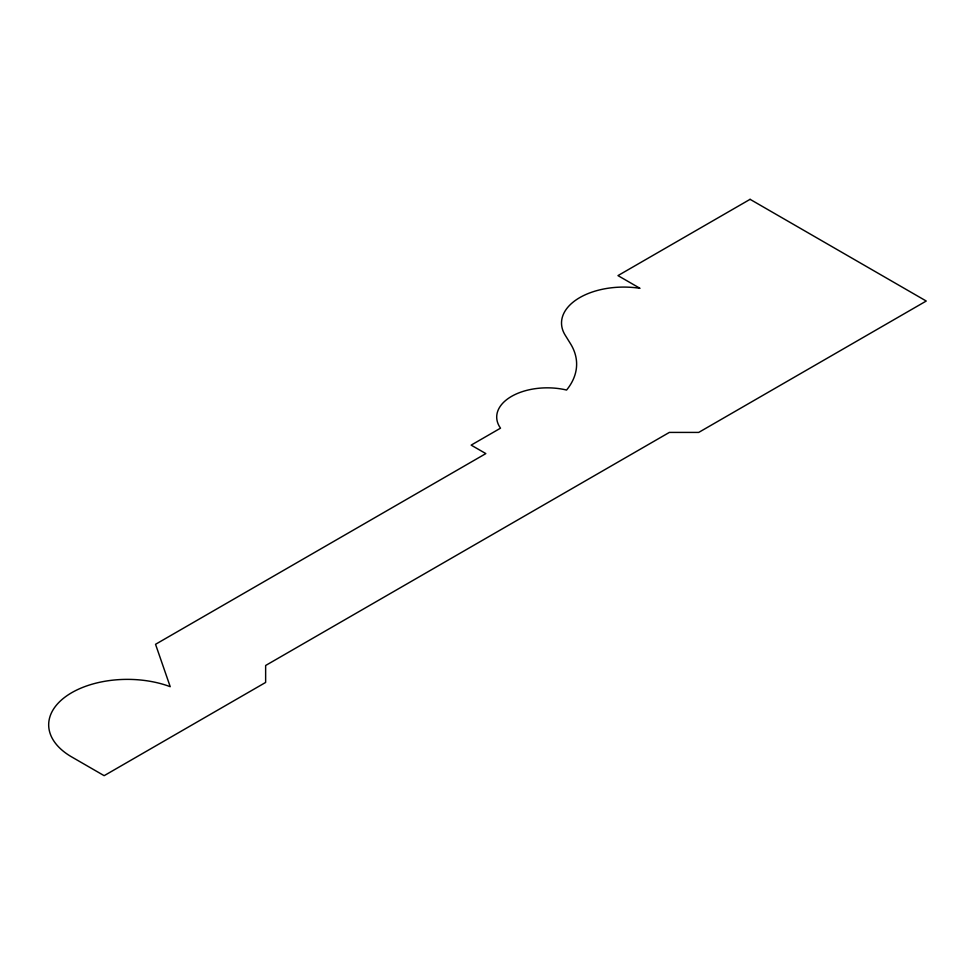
<?xml version="1.0" encoding="UTF-8"?>
<svg xmlns="http://www.w3.org/2000/svg" width="975" height="975" viewBox="0 0 975 975"><rect width="100%" height="100%" fill="white"/><g stroke="black" fill="none" stroke-linecap="round" stroke-linejoin="round"><path stroke-width="1.46" d="M750.092 199.327L617.967 275.608L639.99 288.32A62.242 35.929 0 0 0 578.029 298.642A62.242 35.929 0 0 0 565.171 335.132L570.46 343.663A105.215 60.743 0 0 1 566.585 390.037A50.603 29.213 0 0 0 511.534 396.386A50.603 29.213 0 0 0 500.516 428.171L471.157 445.124L485.842 453.594L155.537 644.304L170.211 686.68A78.719 45.447 0 0 0 66.471 696.04A78.719 45.447 0 0 0 71.126 756.6L104.154 775.673L265.639 682.439L265.639 665.486L669.35 432.413L698.709 432.413L926.25 301.031L750.092 199.327"/></g></svg>
